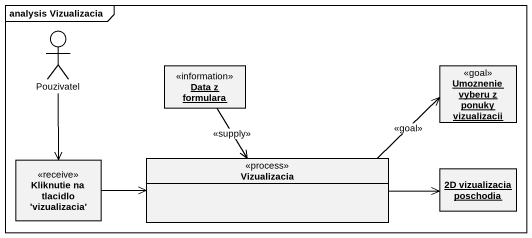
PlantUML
@startuml
mainframe analysis Vizualizacia
allowmixing
hide circle
hide empty members
actor Pouzivatel
object "Data z formulara" as Data_z_formulara <<information>>
object "Umoznenie vyberu z ponuky vizualizacii" as Umoznenie_vyberu_z_ponuky <<goal>>
class "Kliknutie na tlacidlo 'vizualizacia'" as Kliknutie_na_tlacidlo <<receive>>
class Vizualizacia <<process>>
object "2D vizualizacia poschodia" as o2D_vizualizacia_poschodia
Pouzivatel --> Kliknutie_na_tlacidlo
Data_z_formulara --> Vizualizacia : <<supply>>
Kliknutie_na_tlacidlo -right-> Vizualizacia
Vizualizacia -right-> Umoznenie_vyberu_z_ponuky : <<goal>>
Vizualizacia -right-> o2D_vizualizacia_poschodia
@enduml
